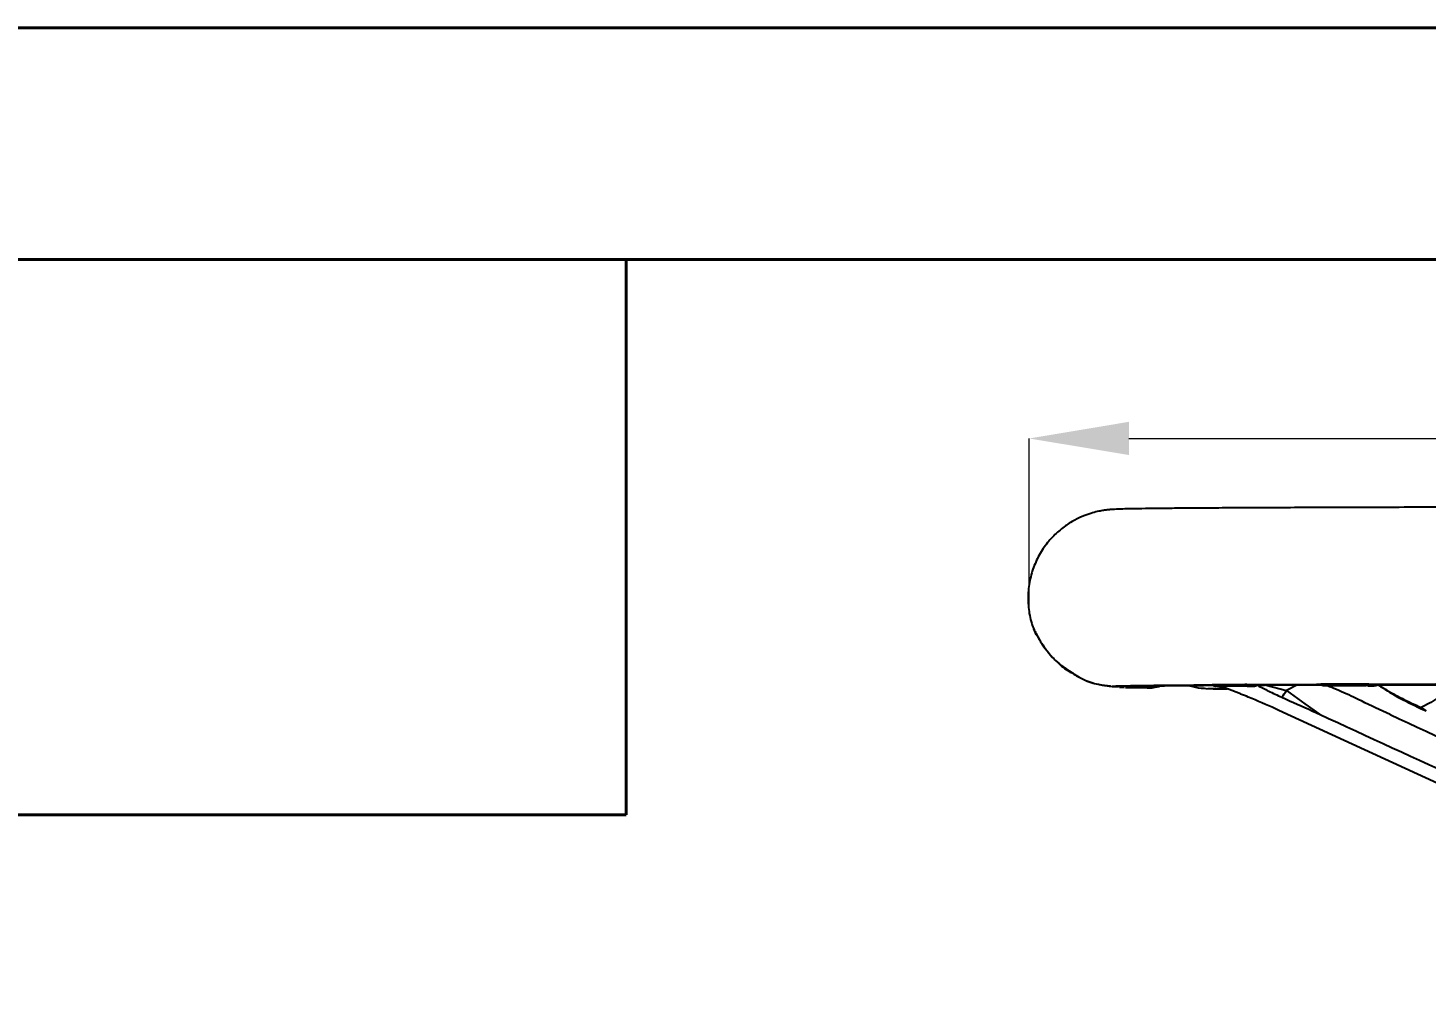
# Model space of a CAD drawing. Header units: millimetres. Extents: x 2104 to 4053, y 855 to 2233.
# Drawn here: x 2438.9 to 2579.1, y 2137.3 to 2233 of the extents above; entities that cross this region are included whole.
import ezdxf

# ---------------------------------------------------------------- set-up
doc = ezdxf.new("R2010")
doc.units = ezdxf.units.MM
for name, color, linetype, lineweight in [('AM_BOR', 7, 'Continuous', 50), ('标注', 3, 'Continuous', 13), ('粗实线', 7, 'Continuous', 40)]:
    doc.layers.add(name, color=color, linetype=linetype, lineweight=lineweight)
doc.styles.add('SLDTEXTSTYLE1', font='txt.shx', dxfattribs={"width": 0.7, "bigfont": 'gbcbig.shx'})
doc.dimstyles.new('SLDDIMSTYLE12$0', dxfattribs={"dimtxt": 12, "dimasz": 10, "dimexe": 0, "dimexo": 0.0625, "dimgap": 0.875, "dimtad": 1, "dimdec": 1, "dimlfac": 1.8, "dimrnd": 1e-09, "dimzin": 12, "dimdsep": 46, "dimtxsty": 'SLDTEXTSTYLE1', "dimcen": 0.09, "dimdle": 8.16, "dimclrd": 3, "dimclre": 3, "dimadec": 0, "dimazin": 3, "dimtfac": 1, "dimtdec": 1, "dimtofl": 0, "dimtmove": 0, "dimatfit": 3, "dimfxl": 0, "dimfrac": 2, "dimtolj": 1, "dimlwd": 5, "dimlwe": 5, "dimarcsym": 0})

# ---------------------------------------------------------------- blocks, each defined once
blk = doc.blocks.new('*D56')
at = {"layer": 'Defpoints', "color": 0, "transparency": 16777216}
for p in [(2842.34, 2191.88), (2539.28, 2174.43), (2842.34, 2174.43)]:
    blk.add_point(p, dxfattribs=at)
at = {"layer": '标注', "color": 3, "lineweight": 5, "transparency": 16777216}
blk.add_line((2539.28, 2174.49), (2539.28, 2191.88), dxfattribs=at)
at = {"layer": '标注', "color": 3, "linetype": 'Continuous', "lineweight": 5, "transparency": 16777216}
for p, q in [((2549.28, 2191.88), (2832.34, 2191.88)), ((2842.34, 2174.49), (2842.34, 2191.88))]:
    blk.add_line(p, q, dxfattribs=at)
at = {"layer": '标注', "color": 3, "transparency": 16777216}
for points in [[(2549.28, 2193.55), (2549.28, 2190.22), (2539.28, 2191.88)], [(2832.34, 2193.55), (2832.34, 2190.22), (2842.34, 2191.88)]]:
    blk.add_solid(points, dxfattribs=at)
at = {"layer": '标注', "color": 0, "transparency": 16777216, "insert": (2690.81, 2197.76), "char_height": 10, "attachment_point": 5, "style": 'SLDTEXTSTYLE1'}
blk.add_mtext('\\A1;300', dxfattribs=at)
blk = doc.blocks.new('rA3')
at = {"layer": '粗实线'}
for p, q in [((753.384, 421.26), (333.384, 421.26)), ((748.384, 416.26), (358.384, 416.26)), ((418.384, 404.26), (418.384, 416.26)), ((358.384, 404.26), (418.384, 404.26))]:
    blk.add_line(p, q, dxfattribs=at)

msp = doc.modelspace()

# ---------------------------------------------------------------- linework, layer by layer
at = {"color": 7, "linetype": 'Continuous', "lineweight": 25}
for p, q in [((2548.329, 2166.932), (2548.794, 2166.922)), ((2548.934, 2166.911), (2551.112, 2166.865)), ((2550.534, 2166.875), (2548.95, 2166.911)), ((2551.142, 2166.866), (2548.969, 2166.912)), ((2551.123, 2166.866), (2551.112, 2166.865)), ((2551.471, 2166.914), (2551.903, 2166.937)), ((2556.835, 2166.859), (2557.004, 2166.799)), ((2557.004, 2166.799), (2557.918, 2166.791)), ((2557.77, 2166.784), (2557.182, 2166.789)), ((2559.172, 2166.77), (2557.182, 2166.789)), ((2557.625, 2167.18), (2557.83, 2167.07)), ((2560.896, 2167.205), (2557.694, 2167.189)), ((2557.694, 2167.189), (2557.961, 2167.046)), ((2557.724, 2166.788), (2557.788, 2166.784)), ((2557.77, 2166.784), (2557.724, 2166.788)), ((2557.77, 2166.784), (2559.167, 2166.772)), ((2559.165, 2166.773), (2557.788, 2166.784)), ((2557.833, 2167.076), (2557.961, 2167.046)), ((2557.961, 2167.046), (2561.029, 2167.068)), ((2560.452, 2166.272), (2558.3, 2167.109)), ((2560.482, 2166.26), (2560.452, 2166.271)), ((2561.029, 2167.068), (2560.896, 2167.205)), ((2561.151, 2167.034), (2561.781, 2167.037)), ((2561.643, 2167.156), (2561.781, 2167.037)), ((2563.053, 2167.159), (2565.079, 2166.61)), ((2566.2, 2167.189), (2565.079, 2166.61)), ((2568.503, 2167.222), (2568.653, 2167.144)), ((2568.864, 2167.069), (2568.63, 2167.186)), ((2572.996, 2167.248), (2568.638, 2167.235)), ((2568.638, 2167.235), (2568.879, 2167.11)), ((2568.879, 2167.11), (2573.079, 2167.127)), ((2573.079, 2167.127), (2572.996, 2167.248)), ((2573.222, 2167.083), (2573.851, 2167.085)), ((2573.746, 2167.203), (2573.851, 2167.085)), ((2564.307, 2164.621), (2563.962, 2164.781)), ((2605.744, 2145.528), (2564.307, 2164.621)), ((2578.533, 2164.804), (2579.073, 2164.56)), ((2578.591, 2164.902), (2579.073, 2164.56))]:
    msp.add_line(p, q, dxfattribs=at)
at = {"color": 7, "linetype": 'Continuous', "lineweight": 25, "flags": 128}
for points in [[(2539.743, 2172.707), (2539.747, 2172.711), (2539.767, 2172.716)], [(2540.058, 2172.12), (2539.994, 2172.23), (2539.767, 2172.716)], [(2565.079, 2166.61), (2566.933, 2165.278), (2568.39, 2164.231)]]:
    msp.add_lwpolyline(points, dxfattribs=at)
at = {"color": 7, "linetype": 'Continuous', "lineweight": 25}
for centre, radius, start, end in [((2561.192, 2168.834), 4.478, 319.64192, 330.2277), ((2574.78, 2167.084), 4.391, 328.71234, 330.20751)]:
    msp.add_arc(centre, radius, start, end, dxfattribs=at)
for points, knots in [([(2630.023, 2185.012), (2628.686, 2185.012), (2625.322, 2185.014), (2620.093, 2185.015), (2614.331, 2185.015), (2608.743, 2185.013), (2603.336, 2185.011), (2598.122, 2185.007), (2593.112, 2185.003), (2588.319, 2184.997), (2583.752, 2184.99), (2579.421, 2184.982), (2575.336, 2184.973), (2571.506, 2184.962), (2567.938, 2184.951), (2564.642, 2184.939), (2561.623, 2184.926), (2558.888, 2184.911), (2556.442, 2184.896), (2554.289, 2184.88), (2552.433, 2184.863), (2550.872, 2184.844), (2549.605, 2184.825), (2548.6, 2184.803), (2548.029, 2184.785), (2547.55, 2184.756), (2547.202, 2184.727), (2546.771, 2184.673), (2546.283, 2184.588), (2545.629, 2184.432), (2544.788, 2184.155), (2543.799, 2183.701), (2542.734, 2183.027), (2541.692, 2182.126), (2540.75, 2181.002), (2539.978, 2179.682), (2539.435, 2178.212), (2539.143, 2176.602), (2539.17, 2174.955), (2539.398, 2173.614), (2539.695, 2172.903), (2539.784, 2172.688)], [0, 0, 0, 0, 0.0252653, 0.0635505, 0.1018364, 0.1401233, 0.1784113, 0.2167006, 0.2549916, 0.2932847, 0.3315803, 0.3698791, 0.408182, 0.4464903, 0.4848055, 0.5231303, 0.5614682, 0.599825, 0.6382099, 0.6766386, 0.7151397, 0.7537706, 0.7926615, 0.8321702, 0.8736933, 0.8884551, 0.8992542, 0.905115, 0.9100083, 0.9147637, 0.9200745, 0.9266107, 0.9339412, 0.9418298, 0.9502367, 0.9589809, 0.9679166, 0.9769513, 0.9868173, 0.9960214, 1, 1, 1, 1]), ([(2539.767, 2172.716), (2539.798, 2172.661), (2539.842, 2172.585), (2540.133, 2172.004), (2540.485, 2171.375), (2541.233, 2170.346), (2542.088, 2169.325), (2543.179, 2168.658), (2543.647, 2168.372)], [0, 0, 0, 0, 0.1873365, 0.2562361, 0.4984398, 0.5515211, 0.8075666, 1, 1, 1, 1]), ([(2540.063, 2172.123), (2540.062, 2172.124), (2540.058, 2172.132), (2540.115, 2172.031), (2540.263, 2171.762), (2540.625, 2171.167), (2541.208, 2170.361), (2542.105, 2169.417), (2542.95, 2168.688), (2543.528, 2168.384), (2543.64, 2168.325)], [0, 0, 0, 0, 0.0151369, 0.0802122, 0.1969118, 0.343847, 0.5189485, 0.7260081, 0.9469603, 1, 1, 1, 1]), ([(2543.64, 2168.325), (2543.988, 2168.122), (2544.793, 2167.652), (2546.086, 2167.212), (2547.021, 2167.107), (2547.417, 2167.063)], [0, 0, 0, 0, 0.3049229, 0.7056153, 1, 1, 1, 1]), ([(2543.647, 2168.372), (2543.855, 2168.223), (2544.705, 2167.616), (2546.122, 2167.194), (2547.266, 2167.055), (2547.603, 2167.015)], [0, 0, 0, 0, 0.1866663, 0.7605043, 1, 1, 1, 1]), ([(2546.975, 2167.126), (2547.039, 2167.106), (2547.284, 2167.03), (2547.542, 2167.022), (2547.734, 2167.016)], [0, 0, 0, 0, 0.2591005, 1, 1, 1, 1]), ([(2557.688, 2167.146), (2556.417, 2167.137), (2553.848, 2167.119), (2550.967, 2167.089), (2548.841, 2167.057), (2547.92, 2167.031), (2547.645, 2167.017), (2547.603, 2167.015)], [0, 0, 0, 0, 0.2321179, 0.4695118, 0.7127793, 0.9560468, 1, 1, 1, 1]), ([(2547.767, 2167.003), (2547.771, 2167.003), (2548.003, 2167.016), (2548.801, 2167.041), (2550.944, 2167.075), (2553.854, 2167.106), (2556.441, 2167.125), (2557.711, 2167.134)], [0, 0, 0, 0, 0.0053791, 0.2624856, 0.5213762, 0.7650347, 1, 1, 1, 1]), ([(2549.527, 2167.021), (2549.386, 2167.018), (2548.856, 2167.009), (2548.643, 2166.999), (2548.487, 2166.992)], [0, 0, 0, 0, 0.2647925, 1, 1, 1, 1]), ([(2551.142, 2166.866), (2551.346, 2166.868), (2551.784, 2166.875), (2552.213, 2166.998), (2552.442, 2167.063)], [0, 0, 0, 0, 0.4645376, 1, 1, 1, 1]), ([(2557.762, 2167.106), (2556.826, 2167.1), (2554.823, 2167.087), (2552.655, 2167.067), (2551.608, 2167.053), (2551.188, 2167.048)], [0, 0, 0, 0, 0.3443463, 0.7366225, 1, 1, 1, 1]), ([(2555.403, 2167.09), (2555.773, 2166.979), (2556.24, 2166.84), (2556.716, 2166.837), (2556.816, 2166.837)], [0, 0, 0, 0, 0.7907109, 1, 1, 1, 1]), ([(2557.694, 2167.189), (2557.663, 2167.188), (2557.615, 2167.187), (2557.637, 2167.178), (2557.645, 2167.175)], [0, 0, 0, 0, 0.6646891, 1, 1, 1, 1]), ([(2558.744, 2166.936), (2558.595, 2166.889), (2558.289, 2166.793), (2557.957, 2166.787), (2557.788, 2166.784)], [0, 0, 0, 0, 0.4905527, 1, 1, 1, 1]), ([(2563.962, 2164.781), (2563.074, 2165.175), (2561.95, 2165.673), (2560.737, 2166.158), (2560.482, 2166.26)], [0, 0, 0, 0, 0.7895341, 1, 1, 1, 1]), ([(2561.488, 2167.168), (2561.42, 2167.173), (2561.264, 2167.186), (2561.06, 2167.201), (2560.947, 2167.205), (2560.904, 2167.205), (2560.896, 2167.205)], [0, 0, 0, 0, 0.26877191, 0.61978527, 0.93394694, 1, 1, 1, 1]), ([(2561.029, 2167.068), (2561.102, 2167.073), (2561.231, 2167.082), (2561.411, 2167.142), (2561.488, 2167.168)], [0, 0, 0, 0, 0.5695891, 1, 1, 1, 1]), ([(2568.565, 2167.198), (2567.304, 2167.193), (2564.777, 2167.184), (2562.585, 2167.173), (2561.488, 2167.168)], [0, 0, 0, 0, 0.4993344, 1, 1, 1, 1]), ([(2561.643, 2167.156), (2562.724, 2167.162), (2564.859, 2167.172), (2567.316, 2167.181), (2568.53, 2167.186)], [0, 0, 0, 0, 0.5062784, 1, 1, 1, 1]), ([(2562.157, 2167.131), (2562.134, 2167.132), (2561.966, 2167.136), (2561.793, 2167.147), (2561.643, 2167.156)], [0, 0, 0, 0, 0.1361429, 1, 1, 1, 1]), ([(2561.781, 2167.037), (2561.849, 2167.053), (2561.97, 2167.081), (2562.1, 2167.116), (2562.157, 2167.131)], [0, 0, 0, 0, 0.5602442, 1, 1, 1, 1]), ([(2568.662, 2167.158), (2567.552, 2167.154), (2565.232, 2167.145), (2563.211, 2167.136), (2562.157, 2167.131)], [0, 0, 0, 0, 0.4781617, 1, 1, 1, 1]), ([(2562.186, 2167.13), (2562.546, 2166.938), (2563.273, 2166.548), (2564.158, 2166.14), (2564.605, 2165.934)], [0, 0, 0, 0, 0.4943982, 1, 1, 1, 1]), ([(2568.638, 2167.235), (2568.596, 2167.234), (2568.513, 2167.232), (2568.498, 2167.216), (2568.545, 2167.203), (2568.565, 2167.198)], [0, 0, 0, 0, 0.3631012, 0.7286878, 1, 1, 1, 1]), ([(2568.654, 2167.146), (2568.657, 2167.144), (2568.707, 2167.113), (2568.795, 2167.112), (2568.879, 2167.11)], [0, 0, 0, 0, 0.0492407, 1, 1, 1, 1]), ([(2571.806, 2165.946), (2571.161, 2166.239), (2570.253, 2166.651), (2569.257, 2167.044), (2568.969, 2167.158)], [0, 0, 0, 0, 0.7104184, 1, 1, 1, 1]), ([(2573.6, 2167.214), (2573.579, 2167.216), (2573.475, 2167.224), (2573.291, 2167.238), (2573.11, 2167.247), (2573.028, 2167.248), (2572.997, 2167.248)], [0, 0, 0, 0, 0.0879745, 0.4367096, 0.7861811, 1, 1, 1, 1]), ([(2573.08, 2167.127), (2573.169, 2167.132), (2573.324, 2167.14), (2573.517, 2167.192), (2573.6, 2167.214)], [0, 0, 0, 0, 0.5731343, 1, 1, 1, 1]), ([(2606.332, 2167.264), (2602.658, 2167.262), (2595.275, 2167.256), (2586.418, 2167.243), (2579.193, 2167.229), (2575.467, 2167.219), (2573.6, 2167.214)], [0, 0, 0, 0, 0.2970422, 0.5969281, 0.7980268, 1, 1, 1, 1]), ([(2573.746, 2167.203), (2575.275, 2167.207), (2578.337, 2167.216), (2584.226, 2167.228), (2591.526, 2167.24), (2599.299, 2167.249), (2604.433, 2167.253), (2606.386, 2167.254)], [0, 0, 0, 0, 0.1665134, 0.3335205, 0.5873875, 0.8430166, 1, 1, 1, 1]), ([(2574.238, 2167.175), (2574.121, 2167.18), (2573.96, 2167.187), (2573.791, 2167.2), (2573.746, 2167.203)], [0, 0, 0, 0, 0.73133, 1, 1, 1, 1]), ([(2573.851, 2167.085), (2573.915, 2167.099), (2574.042, 2167.125), (2574.173, 2167.158), (2574.238, 2167.175)], [0, 0, 0, 0, 0.50678567, 1, 1, 1, 1]), ([(2592.478, 2167.209), (2591.162, 2167.208), (2587.748, 2167.203), (2582.661, 2167.195), (2577.922, 2167.185), (2575.234, 2167.178), (2574.238, 2167.175)], [0, 0, 0, 0, 0.1951736, 0.5060087, 0.8168438, 1, 1, 1, 1]), ([(2574.257, 2167.174), (2575.027, 2167.176), (2577.53, 2167.183), (2582.077, 2167.193), (2588.065, 2167.203), (2593.06, 2167.21), (2596.16, 2167.213), (2597.015, 2167.214)], [0, 0, 0, 0, 0.1164578, 0.3784396, 0.641449, 0.9011646, 1, 1, 1, 1]), ([(2574.257, 2167.174), (2574.881, 2166.771), (2576.077, 2165.997), (2577.738, 2165.19), (2578.533, 2164.804)], [0, 0, 0, 0, 0.5213355, 1, 1, 1, 1]), ([(2574.28, 2167.175), (2574.515, 2167.026), (2575.257, 2166.558), (2576.591, 2165.835), (2577.941, 2165.205), (2578.591, 2164.902)], [0, 0, 0, 0, 0.1939618, 0.6121887, 1, 1, 1, 1]), ([(2581.658, 2167.192), (2581.445, 2166.946), (2580.582, 2165.947), (2579.446, 2165.351), (2578.591, 2164.902)], [0, 0, 0, 0, 0.2463665, 1, 1, 1, 1]), ([(2564.605, 2165.934), (2565.641, 2165.474), (2566.919, 2164.906), (2568.156, 2164.339), (2568.39, 2164.231)], [0, 0, 0, 0, 0.8106117, 1, 1, 1, 1]), ([(2575.47, 2164.201), (2574.5, 2164.655), (2573.256, 2165.236), (2572.068, 2165.818), (2571.806, 2165.946)], [0, 0, 0, 0, 0.7792531, 1, 1, 1, 1]), ([(2568.39, 2164.231), (2578.121, 2159.757), (2597.447, 2150.872), (2616.779, 2142.006), (2626.377, 2137.604)], [0, 0, 0, 0, 0.50351983, 1, 1, 1, 1]), ([(2575.47, 2164.201), (2585.12, 2159.732), (2604.51, 2150.751), (2623.905, 2141.785), (2633.648, 2137.281)], [0, 0, 0, 0, 0.4976728, 1, 1, 1, 1])]:
    msp.add_open_spline(points, degree=3, knots=knots, dxfattribs=at)

# ---------------------------------------------------------------- block references
at = {"layer": 'AM_BOR', "xscale": 4.640625, "yscale": 4.640625, "zscale": 4.640625}
msp.add_blockref('rA3', (557.304, 278.129), dxfattribs=at)

# ---------------------------------------------------------------- dimensions: what is measured, and where the dimension line sits
at = {"layer": '标注'}
dim = msp.add_linear_dim(base=(2842.339, 2191.883), p1=(2539.275, 2174.429), p2=(2842.339, 2174.429), text='300', dimstyle='SLDDIMSTYLE12$0', override={"dimtxt": 10, "dimtdec": 3, "dimtzin": 0}, dxfattribs=at)
dim.commit()
dim.dimension.update_dxf_attribs({"geometry": '*D56', "text_midpoint": (2690.807, 2191.883), "dimtype": 160})

doc.saveas('drawing.dxf')
